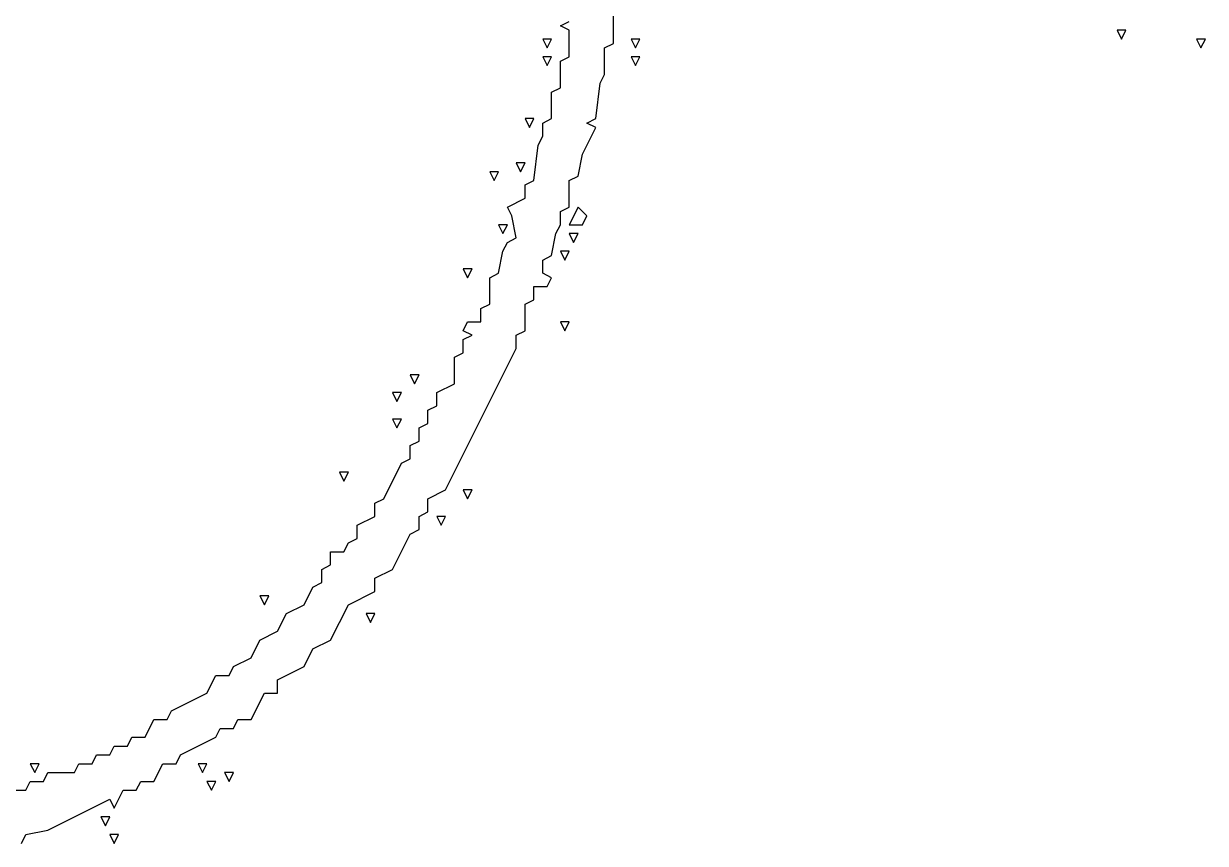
# Model space of a CAD drawing. Extents: x 11 to 152, y 0 to 170.
# Drawn here: x 101.92 to 126.45, y 105.81 to 122.82 of the extents above; entities that cross this region are included whole.
import ezdxf

# ---------------------------------------------------------------- set-up
doc = ezdxf.new("R2010")
doc.units = 0
doc.layers.add('Layer0', color=7, linetype='Continuous')

msp = doc.modelspace()

# ---------------------------------------------------------------- linework, layer by layer
at = {"layer": 'Layer0', "color": 5, "linetype": 'CONTINUOUS'}
for p, q in [((114.1586, 122.411, 0.1), (114.1586, 123.2362, 0.1)), ((113.0583, 122.7778, 0.1), (113.2416, 122.8695, 0.1)), ((113.2416, 122.6861, 0.1), (113.0583, 122.7778, 0.1)), ((113.2416, 122.1359, 0.1), (113.2416, 122.6861, 0.1)), ((124.6117, 122.6861, 0.1), (124.7033, 122.5027, 0.1)), ((124.795, 122.6861, 0.1), (124.6117, 122.6861, 0.1)), ((124.7033, 122.5027, 0.1), (124.795, 122.6861, 0.1)), ((112.6915, 122.5027, 0.1), (112.7832, 122.3193, 0.1)), ((112.8749, 122.5027, 0.1), (112.6915, 122.5027, 0.1)), ((112.7832, 122.3193, 0.1), (112.8749, 122.5027, 0.1)), ((113.9752, 122.3193, 0.1), (114.1586, 122.411, 0.1)), ((114.5254, 122.5027, 0.1), (114.617, 122.3193, 0.1)), ((114.7087, 122.5027, 0.1), (114.5254, 122.5027, 0.1)), ((114.617, 122.3193, 0.1), (114.7087, 122.5027, 0.1)), ((126.2621, 122.5027, 0.1), (126.3538, 122.3193, 0.1)), ((126.4455, 122.5027, 0.1), (126.2621, 122.5027, 0.1)), ((126.3538, 122.3193, 0.1), (126.4455, 122.5027, 0.1)), ((113.9752, 121.7691, 0.1), (113.9752, 122.3193, 0.1)), ((112.6915, 122.1359, 0.1), (112.7832, 121.9525, 0.1)), ((112.8749, 122.1359, 0.1), (112.6915, 122.1359, 0.1)), ((112.7832, 121.9525, 0.1), (112.8749, 122.1359, 0.1)), ((113.0583, 122.0442, 0.1), (113.2416, 122.1359, 0.1)), ((113.0583, 121.4941, 0.1), (113.0583, 122.0442, 0.1)), ((114.5254, 122.1359, 0.1), (114.617, 121.9525, 0.1)), ((114.7087, 122.1359, 0.1), (114.5254, 122.1359, 0.1)), ((114.617, 121.9525, 0.1), (114.7087, 122.1359, 0.1)), ((113.8835, 121.5858, 0.1), (113.9752, 121.7691, 0.1)), ((112.8749, 121.4024, 0.1), (113.0583, 121.4941, 0.1)), ((113.7918, 120.8522, 0.1), (113.8835, 121.5858, 0.1)), ((112.8749, 120.8522, 0.1), (112.8749, 121.4024, 0.1)), ((112.3247, 120.8522, 0.1), (112.4164, 120.6688, 0.1)), ((112.5081, 120.8522, 0.1), (112.3247, 120.8522, 0.1)), ((112.4164, 120.6688, 0.1), (112.5081, 120.8522, 0.1)), ((112.6915, 120.7605, 0.1), (112.8749, 120.8522, 0.1)), ((112.6915, 120.4854, 0.1), (112.6915, 120.7605, 0.1)), ((113.6084, 120.7605, 0.1), (113.7918, 120.8522, 0.1)), ((113.7918, 120.6688, 0.1), (113.6084, 120.7605, 0.1)), ((112.5998, 120.302, 0.1), (112.6915, 120.4854, 0.1)), ((113.5167, 120.1187, 0.1), (113.7918, 120.6688, 0.1)), ((112.5081, 119.5685, 0.1), (112.5998, 120.302, 0.1)), ((113.425, 119.6602, 0.1), (113.5167, 120.1187, 0.1)), ((111.5912, 119.7519, 0.1), (111.6828, 119.5685, 0.1)), ((111.7745, 119.7519, 0.1), (111.5912, 119.7519, 0.1)), ((111.6828, 119.5685, 0.1), (111.7745, 119.7519, 0.1)), ((112.1413, 119.9353, 0.1), (112.233, 119.7519, 0.1)), ((112.3247, 119.9353, 0.1), (112.1413, 119.9353, 0.1)), ((112.233, 119.7519, 0.1), (112.3247, 119.9353, 0.1)), ((112.3247, 119.4768, 0.1), (112.5081, 119.5685, 0.1)), ((112.3247, 119.2017, 0.1), (112.3247, 119.4768, 0.1)), ((113.2416, 119.5685, 0.1), (113.425, 119.6602, 0.1)), ((113.2416, 119.0183, 0.1), (113.2416, 119.5685, 0.1)), ((111.9579, 119.0183, 0.1), (112.3247, 119.2017, 0.1)), ((112.0496, 118.835, 0.1), (111.9579, 119.0183, 0.1)), ((113.0583, 118.9266, 0.1), (113.2416, 119.0183, 0.1)), ((113.425, 119.0183, 0.1), (113.2416, 118.6516, 0.1)), ((113.6084, 118.835, 0.1), (113.425, 119.0183, 0.1)), ((112.1413, 118.3765, 0.1), (112.0496, 118.835, 0.1)), ((113.0583, 118.6516, 0.1), (113.0583, 118.9266, 0.1)), ((113.5167, 118.6516, 0.1), (113.6084, 118.835, 0.1)), ((111.7745, 118.6516, 0.1), (111.8662, 118.4682, 0.1)), ((111.9579, 118.6516, 0.1), (111.7745, 118.6516, 0.1)), ((111.8662, 118.4682, 0.1), (111.9579, 118.6516, 0.1)), ((112.9666, 118.4682, 0.1), (113.0583, 118.6516, 0.1)), ((113.2416, 118.6516, 0.1), (113.5167, 118.6516, 0.1)), ((111.8662, 118.1014, 0.1), (111.9579, 118.2848, 0.1)), ((111.9579, 118.2848, 0.1), (112.1413, 118.3765, 0.1)), ((112.8749, 118.0097, 0.1), (112.9666, 118.4682, 0.1)), ((113.2416, 118.4682, 0.1), (113.3333, 118.2848, 0.1)), ((113.425, 118.4682, 0.1), (113.2416, 118.4682, 0.1)), ((113.3333, 118.2848, 0.1), (113.425, 118.4682, 0.1)), ((111.7745, 117.6429, 0.1), (111.8662, 118.1014, 0.1)), ((112.6915, 117.918, 0.1), (112.8749, 118.0097, 0.1)), ((113.0583, 118.1014, 0.1), (113.1499, 117.918, 0.1)), ((113.2416, 118.1014, 0.1), (113.0583, 118.1014, 0.1)), ((113.1499, 117.918, 0.1), (113.2416, 118.1014, 0.1)), ((112.6915, 117.6429, 0.1), (112.6915, 117.918, 0.1)), ((111.041, 117.7346, 0.1), (111.1327, 117.5512, 0.1)), ((111.2244, 117.7346, 0.1), (111.041, 117.7346, 0.1)), ((111.1327, 117.5512, 0.1), (111.2244, 117.7346, 0.1)), ((111.5912, 117.5512, 0.1), (111.7745, 117.6429, 0.1)), ((111.5912, 117.0011, 0.1), (111.5912, 117.5512, 0.1)), ((112.8749, 117.5512, 0.1), (112.6915, 117.6429, 0.1)), ((112.7832, 117.3679, 0.1), (112.8749, 117.5512, 0.1)), ((112.5081, 117.0928, 0.1), (112.5081, 117.3679, 0.1)), ((112.5081, 117.3679, 0.1), (112.7832, 117.3679, 0.1)), ((111.4078, 116.9094, 0.1), (111.5912, 117.0011, 0.1)), ((112.3247, 117.0011, 0.1), (112.5081, 117.0928, 0.1)), ((112.3247, 116.4509, 0.1), (112.3247, 117.0011, 0.1)), ((111.4078, 116.6343, 0.1), (111.4078, 116.9094, 0.1)), ((111.041, 116.4509, 0.1), (111.1327, 116.6343, 0.1)), ((111.1327, 116.6343, 0.1), (111.4078, 116.6343, 0.1)), ((113.0583, 116.6343, 0.1), (113.1499, 116.4509, 0.1)), ((113.2416, 116.6343, 0.1), (113.0583, 116.6343, 0.1)), ((113.1499, 116.4509, 0.1), (113.2416, 116.6343, 0.1)), ((111.2244, 116.3592, 0.1), (111.041, 116.4509, 0.1)), ((111.041, 116.2675, 0.1), (111.2244, 116.3592, 0.1)), ((111.041, 115.9924, 0.1), (111.041, 116.2675, 0.1)), ((112.1413, 116.3592, 0.1), (112.3247, 116.4509, 0.1)), ((112.1413, 116.0841, 0.1), (112.1413, 116.3592, 0.1)), ((110.6742, 113.1499, 0.1), (112.1413, 116.0841, 0.1)), ((110.8576, 115.9008, 0.1), (111.041, 115.9924, 0.1)), ((110.8576, 115.3506, 0.1), (110.8576, 115.9008, 0.1)), ((109.9407, 115.534, 0.1), (110.0324, 115.3506, 0.1)), ((110.1241, 115.534, 0.1), (109.9407, 115.534, 0.1)), ((110.0324, 115.3506, 0.1), (110.1241, 115.534, 0.1)), ((110.4908, 115.1672, 0.1), (110.8576, 115.3506, 0.1)), ((109.5739, 115.1672, 0.1), (109.6656, 114.9838, 0.1)), ((109.7573, 115.1672, 0.1), (109.5739, 115.1672, 0.1)), ((109.6656, 114.9838, 0.1), (109.7573, 115.1672, 0.1)), ((110.4908, 114.8921, 0.1), (110.4908, 115.1672, 0.1)), ((110.3074, 114.8004, 0.1), (110.4908, 114.8921, 0.1)), ((110.3074, 114.5254, 0.1), (110.3074, 114.8004, 0.1)), ((109.5739, 114.617, 0.1), (109.6656, 114.4337, 0.1)), ((109.7573, 114.617, 0.1), (109.5739, 114.617, 0.1)), ((109.6656, 114.4337, 0.1), (109.7573, 114.617, 0.1)), ((110.1241, 114.4337, 0.1), (110.3074, 114.5254, 0.1)), ((110.1241, 114.1586, 0.1), (110.1241, 114.4337, 0.1)), ((109.9407, 114.0669, 0.1), (110.1241, 114.1586, 0.1)), ((109.9407, 113.7918, 0.1), (109.9407, 114.0669, 0.1)), ((109.3905, 112.9666, 0.1), (109.7573, 113.7001, 0.1)), ((109.7573, 113.7001, 0.1), (109.9407, 113.7918, 0.1)), ((108.4736, 113.5167, 0.1), (108.5653, 113.3333, 0.1)), ((108.657, 113.5167, 0.1), (108.4736, 113.5167, 0.1)), ((108.5653, 113.3333, 0.1), (108.657, 113.5167, 0.1)), ((110.3074, 112.9666, 0.1), (110.6742, 113.1499, 0.1)), ((111.041, 113.1499, 0.1), (111.1327, 112.9666, 0.1)), ((111.2244, 113.1499, 0.1), (111.041, 113.1499, 0.1)), ((111.1327, 112.9666, 0.1), (111.2244, 113.1499, 0.1)), ((109.2071, 112.8749, 0.1), (109.3905, 112.9666, 0.1)), ((109.2071, 112.5998, 0.1), (109.2071, 112.8749, 0.1)), ((110.3074, 112.6915, 0.1), (110.3074, 112.9666, 0.1)), ((108.8403, 112.4164, 0.1), (109.2071, 112.5998, 0.1)), ((110.1241, 112.5998, 0.1), (110.3074, 112.6915, 0.1)), ((110.1241, 112.3247, 0.1), (110.1241, 112.5998, 0.1)), ((110.4908, 112.5998, 0.1), (110.5825, 112.4164, 0.1)), ((110.6742, 112.5998, 0.1), (110.4908, 112.5998, 0.1)), ((110.5825, 112.4164, 0.1), (110.6742, 112.5998, 0.1)), ((108.8403, 112.1413, 0.1), (108.8403, 112.4164, 0.1)), ((108.657, 112.0496, 0.1), (108.8403, 112.1413, 0.1)), ((109.5739, 111.4995, 0.1), (109.9407, 112.233, 0.1)), ((109.9407, 112.233, 0.1), (110.1241, 112.3247, 0.1)), ((108.2902, 111.5912, 0.1), (108.2902, 111.8662, 0.1)), ((108.2902, 111.8662, 0.1), (108.5653, 111.8662, 0.1)), ((108.5653, 111.8662, 0.1), (108.657, 112.0496, 0.1)), ((108.1068, 111.4995, 0.1), (108.2902, 111.5912, 0.1)), ((108.1068, 111.2244, 0.1), (108.1068, 111.4995, 0.1)), ((109.2071, 111.3161, 0.1), (109.5739, 111.4995, 0.1)), ((107.74, 110.7659, 0.1), (107.9234, 111.1327, 0.1)), ((107.9234, 111.1327, 0.1), (108.1068, 111.2244, 0.1)), ((109.2071, 111.041, 0.1), (109.2071, 111.3161, 0.1)), ((106.8231, 110.9493, 0.1), (106.9148, 110.7659, 0.1)), ((107.0065, 110.9493, 0.1), (106.8231, 110.9493, 0.1)), ((106.9148, 110.7659, 0.1), (107.0065, 110.9493, 0.1)), ((108.657, 110.7659, 0.1), (109.2071, 111.041, 0.1)), ((107.3732, 110.5825, 0.1), (107.74, 110.7659, 0.1)), ((108.2902, 110.0324, 0.1), (108.657, 110.7659, 0.1)), ((107.1899, 110.2157, 0.1), (107.3732, 110.5825, 0.1)), ((109.0237, 110.5825, 0.1), (109.1154, 110.3991, 0.1)), ((109.2071, 110.5825, 0.1), (109.0237, 110.5825, 0.1)), ((109.1154, 110.3991, 0.1), (109.2071, 110.5825, 0.1)), ((106.8231, 110.0324, 0.1), (107.1899, 110.2157, 0.1)), ((106.6397, 109.6656, 0.1), (106.8231, 110.0324, 0.1)), ((107.9234, 109.849, 0.1), (108.2902, 110.0324, 0.1)), ((106.2729, 109.4822, 0.1), (106.6397, 109.6656, 0.1)), ((107.74, 109.4822, 0.1), (107.9234, 109.849, 0.1)), ((106.1812, 109.2988, 0.1), (106.2729, 109.4822, 0.1)), ((107.1899, 109.2071, 0.1), (107.74, 109.4822, 0.1)), ((105.7228, 108.932, 0.1), (105.9061, 109.2988, 0.1)), ((105.9061, 109.2988, 0.1), (106.1812, 109.2988, 0.1)), ((107.1899, 108.932, 0.1), (107.1899, 109.2071, 0.1)), ((104.9892, 108.5653, 0.1), (105.7228, 108.932, 0.1)), ((106.6397, 108.3819, 0.1), (106.9148, 108.932, 0.1)), ((106.9148, 108.932, 0.1), (107.1899, 108.932, 0.1)), ((104.8975, 108.3819, 0.1), (104.9892, 108.5653, 0.1)), ((104.4391, 108.0151, 0.1), (104.6224, 108.3819, 0.1)), ((104.6224, 108.3819, 0.1), (104.8975, 108.3819, 0.1)), ((105.9061, 108.0151, 0.1), (105.9978, 108.1985, 0.1)), ((105.9978, 108.1985, 0.1), (106.2729, 108.1985, 0.1)), ((106.2729, 108.1985, 0.1), (106.3646, 108.3819, 0.1)), ((106.3646, 108.3819, 0.1), (106.6397, 108.3819, 0.1)), ((104.0723, 107.8317, 0.1), (104.164, 108.0151, 0.1)), ((104.164, 108.0151, 0.1), (104.4391, 108.0151, 0.1)), ((105.1726, 107.6483, 0.1), (105.9061, 108.0151, 0.1)), ((103.7055, 107.6483, 0.1), (103.7972, 107.8317, 0.1)), ((103.7972, 107.8317, 0.1), (104.0723, 107.8317, 0.1)), ((102.055, 107.4649, 0.1), (102.1467, 107.2816, 0.1)), ((102.2384, 107.4649, 0.1), (102.055, 107.4649, 0.1)), ((102.1467, 107.2816, 0.1), (102.2384, 107.4649, 0.1)), ((102.972, 107.2816, 0.1), (103.0636, 107.4649, 0.1)), ((103.0636, 107.4649, 0.1), (103.3387, 107.4649, 0.1)), ((103.3387, 107.4649, 0.1), (103.4304, 107.6483, 0.1)), ((103.4304, 107.6483, 0.1), (103.7055, 107.6483, 0.1)), ((104.6224, 107.0982, 0.1), (104.8058, 107.4649, 0.1)), ((104.8058, 107.4649, 0.1), (105.0809, 107.4649, 0.1)), ((105.0809, 107.4649, 0.1), (105.1726, 107.6483, 0.1)), ((105.5394, 107.4649, 0.1), (105.6311, 107.2816, 0.1)), ((105.7228, 107.4649, 0.1), (105.5394, 107.4649, 0.1)), ((105.6311, 107.2816, 0.1), (105.7228, 107.4649, 0.1)), ((102.3301, 107.0982, 0.1), (102.4218, 107.2816, 0.1)), ((102.4218, 107.2816, 0.1), (102.972, 107.2816, 0.1)), ((106.0895, 107.2816, 0.1), (106.1812, 107.0982, 0.1)), ((106.2729, 107.2816, 0.1), (106.0895, 107.2816, 0.1)), ((106.1812, 107.0982, 0.1), (106.2729, 107.2816, 0.1)), ((101.9633, 106.9148, 0.1), (102.055, 107.0982, 0.1)), ((102.055, 107.0982, 0.1), (102.3301, 107.0982, 0.1)), ((104.2557, 106.9148, 0.1), (104.3474, 107.0982, 0.1)), ((104.3474, 107.0982, 0.1), (104.6224, 107.0982, 0.1)), ((105.7228, 107.0982, 0.1), (105.8145, 106.9148, 0.1)), ((105.9061, 107.0982, 0.1), (105.7228, 107.0982, 0.1)), ((105.8145, 106.9148, 0.1), (105.9061, 107.0982, 0.1)), ((101.6882, 106.9148, 0.1), (101.9633, 106.9148, 0.1)), ((102.4218, 106.0895, 0.1), (103.7055, 106.7314, 0.1)), ((103.7055, 106.7314, 0.1), (103.7972, 106.548, 0.1)), ((103.7972, 106.548, 0.1), (103.9806, 106.9148, 0.1)), ((103.9806, 106.9148, 0.1), (104.2557, 106.9148, 0.1)), ((103.5221, 106.3646, 0.1), (103.6138, 106.1812, 0.1)), ((103.7055, 106.3646, 0.1), (103.5221, 106.3646, 0.1)), ((103.6138, 106.1812, 0.1), (103.7055, 106.3646, 0.1)), ((101.8716, 105.8145, 0.1), (101.9633, 105.9978, 0.1)), ((101.9633, 105.9978, 0.1), (102.4218, 106.0895, 0.1)), ((103.7055, 105.9978, 0.1), (103.7972, 105.8145, 0.1)), ((103.8889, 105.9978, 0.1), (103.7055, 105.9978, 0.1)), ((103.7972, 105.8145, 0.1), (103.8889, 105.9978, 0.1))]:
    msp.add_line(p, q, dxfattribs=at)

doc.saveas('drawing.dxf')
